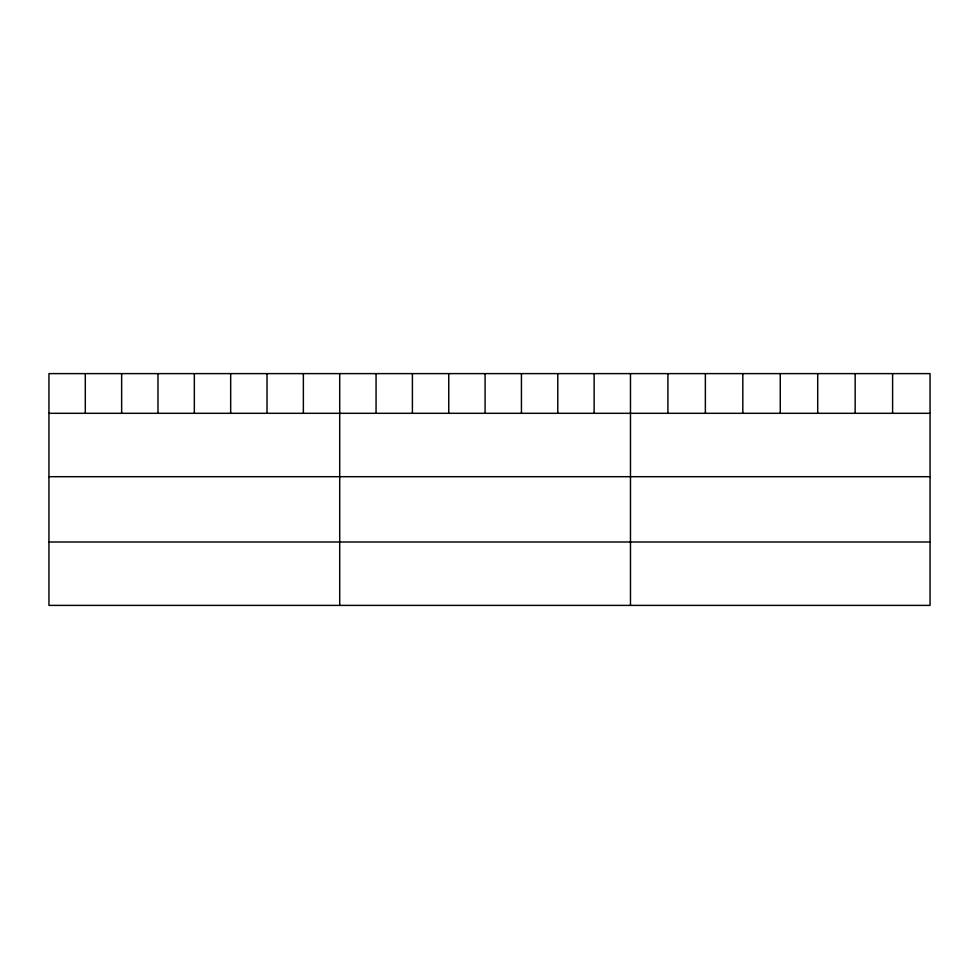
<?xml version="1.0" encoding="UTF-8"?>
<svg xmlns="http://www.w3.org/2000/svg" width="979" height="979" viewBox="0 0 979 979"><rect width="100%" height="100%" fill="white"/><g stroke="black" fill="none" stroke-linecap="round" stroke-linejoin="round"><path stroke-width="1.47" d="M930.05 413.309L930.05 605.389L48.95 605.389L48.95 373.611L930.05 373.611L930.05 413.309L48.95 413.309M48.95 476.7L930.05 476.7M48.95 541.999L930.05 541.999M892.603 373.611L892.603 413.309M855.156 373.611L855.156 413.309M817.71 373.611L817.71 413.309M780.263 373.611L780.263 413.309M742.816 373.611L742.816 413.309M705.369 373.611L705.369 413.309M667.923 373.611L667.923 413.309M630.476 373.611L630.476 605.389M594.131 373.611L594.131 413.309M557.785 373.611L557.785 413.309M521.44 373.611L521.44 413.309M485.094 373.611L485.094 413.309M448.749 373.611L448.749 413.309M412.404 373.611L412.404 413.309M376.058 373.611L376.058 413.309M339.713 373.611L339.713 605.389M303.368 373.611L303.368 413.309M267.022 373.611L267.022 413.309M230.677 373.611L230.677 413.309M194.332 373.611L194.332 413.309M157.986 373.611L157.986 413.309M121.641 373.611L121.641 413.309M85.295 373.611L85.295 413.309"/></g></svg>
